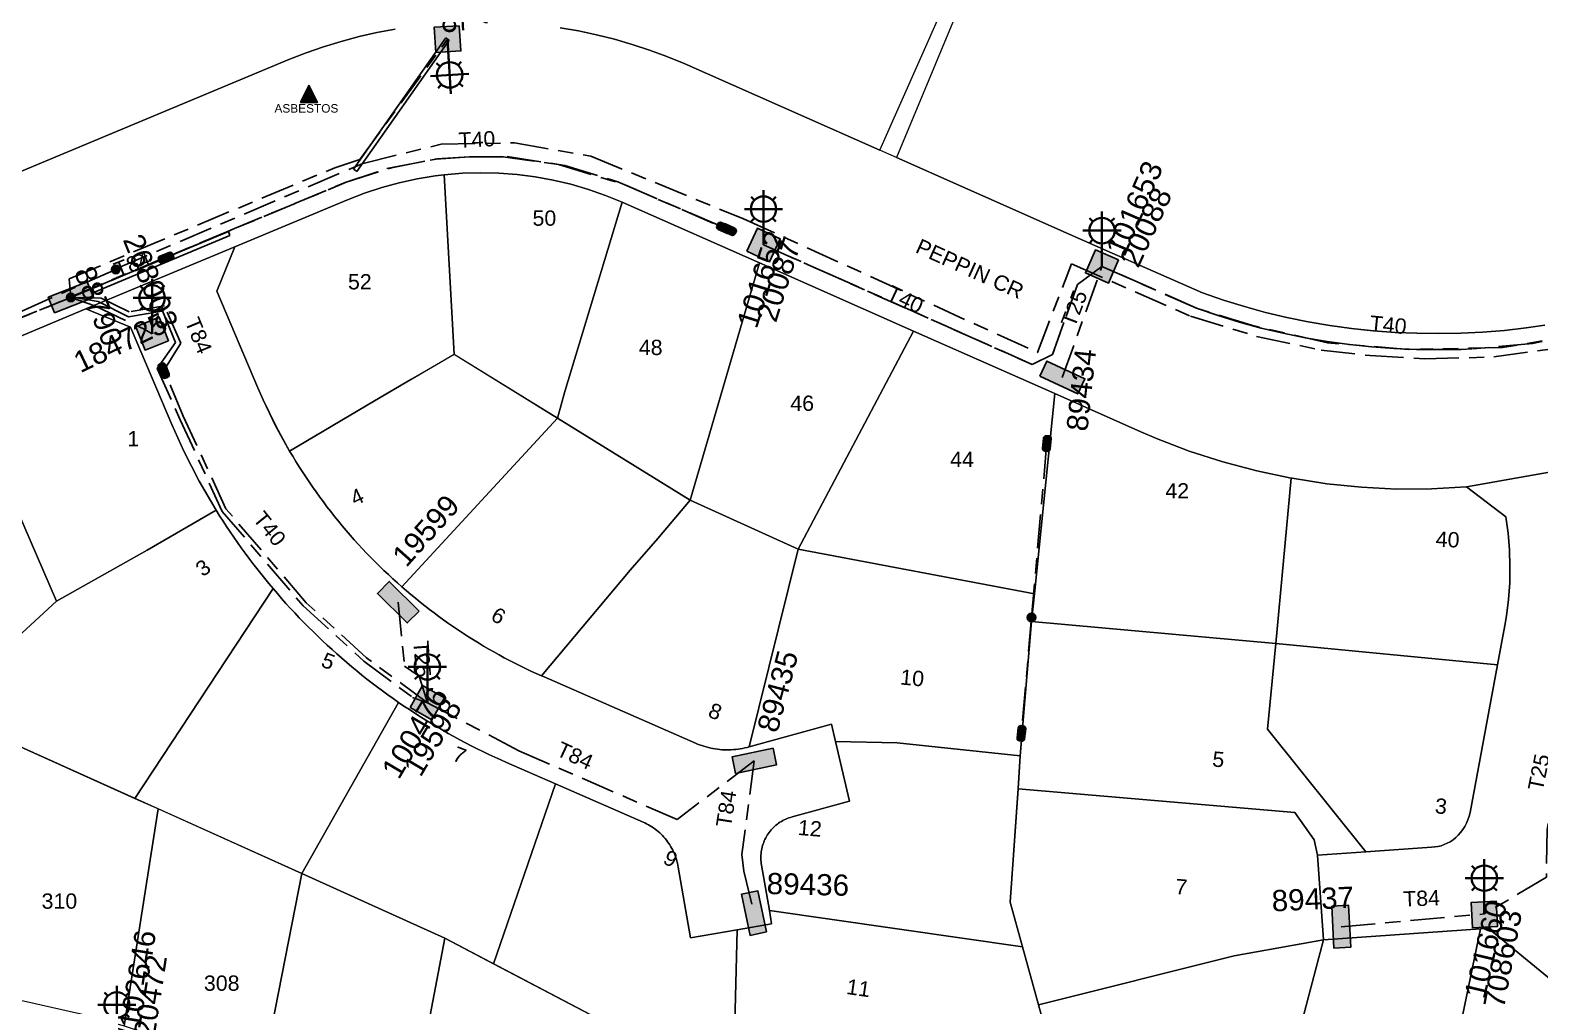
# Model space of a CAD drawing. Header units: metres. Extents: x 299140 to 300955, y 6226202 to 6227439.
# Drawn here: x 300483.5 to 300661.3, y 6226872.3 to 6226987.2 of the extents above; entities that cross this region are included whole.
import ezdxf
from ezdxf.enums import TextEntityAlignment as Align

# ---------------------------------------------------------------- set-up
doc = ezdxf.new("R2010")
doc.units = ezdxf.units.M
doc.linetypes.add('Cable Exist UG', pattern=[8.2, 4, -1.2, 1.8, -1.2])
doc.layers.get('0').update_dxf_attribs({"color": 6})
doc.layers.add('Cadastre Land Parcels_SP_EXT', color=9, linetype='Continuous', lineweight=5)
doc.layers.add('Cadastre Roads_SP_EXT', color=9, linetype='Continuous', lineweight=5)
for name, color, linetype in [('Duct_SP_EXT', 7, 'Continuous'), ('Equip_HV_EXT', 7, 'Continuous'), ('Equip_LV_EXT', 7, 'Continuous'), ('Equip_SL_EXT', 7, 'Continuous'), ('Equip_SP_SL_EXT', 7, 'Continuous'), ('Mains_HV_EXT', 7, 'Continuous'), ('Mains_LV_EXT', 7, 'Continuous'), ('Mains_SL_EXT', 7, 'Continuous'), ('SupportsUG_SP_LV_EXT', 7, 'Continuous'), ('SupportsUG_SP_LV_SL_EXT', 7, 'Continuous')]:
    doc.layers.add(name, color=color, linetype=linetype)
doc.styles.add('COLUMN_LABEL', font='arial.ttf')
doc.styles.add('iecARIAL', font='arial.ttf', dxfattribs={"height": 2})
doc.styles.add('iecNAME', font='times.ttf')
doc.styles.add('POLE_LABEL', font='arial.ttf')
doc.styles.get("Standard").update_dxf_attribs({"font": 'arial.ttf'})

# ---------------------------------------------------------------- blocks, each defined once
blk = doc.blocks.new('COLUMN_EXT')
blk.add_hatch(color=256).paths.add_polyline_path([(-1.49, 1.48), (-1.49, -1.49), (1.48, -1.49), (1.48, 1.48)])
blk.add_lwpolyline([(-1.49, -1.49), (1.48, -1.49), (1.48, 1.48), (-1.49, 1.48)], close=True)
for tag, height, style, flags, p in [('ASSET_NUM', 2.5, 'COLUMN_LABEL', 8, (2, 2)), ('STRUCTURE_PLANT_NUMBER', 0.2, 'POLE_LABEL', 9, (1.81, 0.03)), ('STREET_CODE', 0.2, 'COLUMN_LABEL', 9, (1.81, -0.2))]:
    blk.add_attdef(tag, text='', height=height, dxfattribs=dict(style=style, flags=flags)).set_placement(p, align=Align.MIDDLE_LEFT)
at = {"flags": 9}
for tag, p in [('COLUMN_TYPE', (1.81, -0.4)), ('OWNED_BY', (1.81, -0.6)), ('STATE', (1.81, -0.8)), ('USAGE', (1.81, -1)), ('STREETNAME', (1.81, -1.6)), ('SUBURB', (1.81, -1.8)), ('LEGEND', (1.81, -1.2)), ('LOCATION', (1.81, -1.4)), ('NOTES', (1.81, -2))]:
    blk.add_attdef(tag, text='', height=0.2, dxfattribs=at).set_placement(p, align=Align.MIDDLE_LEFT)
at = {"flags": 1}
blk.add_attdef('Z', (1.81, -2.35), '', height=0.2, dxfattribs=at)
blk = doc.blocks.new('PILLAR_EXT')
blk.add_hatch(color=256).paths.add_polyline_path([(-2.475, 0.99), (-2.475, -0.99), (2.475, -0.99), (2.475, 0.99)])
blk.add_lwpolyline([(-2.475, -0.99), (2.475, -0.99), (2.475, 0.99), (-2.475, 0.99)], close=True)
at = {"style": 'iecARIAL', "flags": 8}
blk.add_attdef('ASSET_NUM', (1.5, 3.5), '', height=2.5, dxfattribs=at)
for tag, p, flags in [('OWNED_BY', (0, -0.2), 9), ('STATE', (0, -0.4), 9), ('SUPPORT_TYPE', (0, -0.6), 9), ('STREETNAME', (0, -1.8), 9), ('USAGE', (0, -0.8), 9), ('LEGEND', (0, -1), 9), ('LOCATION', (0, -1.2), 9), ('NOTES', (0, -1.4), 9), ('PARENT', (0, -1.6), 9), ('SUBURB', (0, -2), 1)]:
    blk.add_attdef(tag, p, '', height=0.2, dxfattribs=dict(flags=flags))
blk = doc.blocks.new('SL_LANTERN_EXT')
at = {"lineweight": 40}
for p, q in [((-1.46, 5.68), (-1.06, 5.28)), ((0, 1.97), (0, 6.47)), ((1.46, 5.68), (1.06, 5.28)), ((-2.25, 4.22), (2.25, 4.22)), ((-1.46, 2.76), (-1.06, 3.16)), ((0, 0), (0, 2.72)), ((1.46, 2.76), (1.06, 3.16))]:
    blk.add_line(p, q, dxfattribs=at)
blk.add_circle((0, 4.22), 1.5, dxfattribs=at)
at = {"style": 'iecARIAL', "flags": 8}
blk.add_attdef('ASSET_NUM', (1.5, 1.5), '', height=2.5, dxfattribs=at)
for tag, p, height, flags in [('OPERATING_VOLTAGE', (0.98, -1.65), 0.2, 9), ('ORIENTATION', (0.98, -1.85), 0.2, 9), ('CONSTRUCTED_VOLTAGE', (0.98, -0.65), 0.2, 9), ('CONTROL_TYPE', (0.98, -0.85), 0.2, 9), ('LANTERN_PURPOSE', (0.98, -1.05), 0.2, 9), ('LANTERN_TYPE', (0.98, -1.25), 0.2, 9), ('NO_PHASES', (0.98, -1.45), 0.2, 9), ('LNUMBER', (2.18, -3.25), 2.5, 8), ('OWNED_BY', (0.98, -2.05), 0.2, 9), ('STATE', (0.98, -2.25), 0.2, 9), ('USAGE', (0.98, -2.45), 0.2, 9), ('CEXIST', (0.98, -2.65), 0.2, 9), ('CNEW', (0.98, -2.85), 0.2, 9), ('CNUMBER', (0.98, -3.05), 0.2, 9), ('CREMOVE', (0.98, -3.25), 0.2, 9), ('CREPLACE', (0.98, -3.45), 0.2, 9), ('LKINGHEIGHT', (0.98, -3.65), 0.2, 9), ('LBRACKET', (0.98, -3.85), 0.2, 9), ('LBRACKETVOCAB', (0.98, -4.05), 0.2, 9), ('LCATEGORY', (0.98, -4.25), 0.2, 9), ('LCHARGE1', (0.98, -4.45), 0.2, 9), ('LCHARGE1PERCENT', (0.98, -4.65), 0.2, 9), ('LCHARGE2', (0.98, -4.85), 0.2, 9), ('LCHARGE2PERCENT', (0.98, -5.05), 0.2, 9), ('LCHARGE3', (0.98, -5.25), 0.2, 9), ('LCHARGE3PERCENT', (0.98, -5.45), 0.2, 9), ('LEXIST', (0.98, -5.65), 0.2, 9), ('LLAMP', (0.98, -5.85), 0.2, 9), ('LLAMPVOCAB', (0.98, -6.05), 0.2, 9), ('LMAST', (0.98, -6.25), 0.2, 9), ('LMASTVOCAB', (0.98, -6.45), 0.2, 9), ('LNEW', (0.98, -6.65), 0.2, 9), ('LANTNUMBER', (0.98, -6.85), 0.2, 9), ('LOUTREACH', (0.98, -7.25), 0.2, 9), ('LOUTREACHVOCAB', (0.98, -7.45), 0.2, 9), ('LRATECODE', (0.98, -7.65), 0.2, 9), ('LREMOVE', (0.98, -7.85), 0.2, 9), ('LREPLACE', (0.98, -8.05), 0.2, 9), ('LTYPE', (0.98, -8.25), 0.2, 9), ('LTYPEVOCAB', (0.98, -8.45), 0.2, 9), ('LEGEND', (0.98, -8.65), 0.2, 9), ('LOCATION', (0.98, -8.85), 0.2, 9), ('NOTES', (0.98, -9.05), 0.2, 9), ('STREETNAME', (0.98, -9.25), 0.2, 9), ('SUBURB', (0.98, -9.45), 0.2, 1)]:
    blk.add_attdef(tag, p, '', height=height, dxfattribs=dict(flags=flags))
blk = doc.blocks.new('LV_STJ_EXT')
h = blk.add_hatch(color=256)
edge = h.paths.add_edge_path()
edge.add_ellipse((-0.59, 0.13), major_axis=(0.226, 0.226), ratio=1, start_angle=45, end_angle=135)
edge.add_line((-0.91, 0.13), (-0.91, -0.13))
edge.add_ellipse((-0.59, -0.13), major_axis=(0.226, 0.226), ratio=1, start_angle=135, end_angle=225)
edge.add_line((-0.59, -0.45), (0.59, -0.45))
edge.add_ellipse((0.59, -0.13), major_axis=(-0.226, 0.226), ratio=1, start_angle=135, end_angle=225)
edge.add_line((0.91, -0.13), (0.91, 0.13))
edge.add_ellipse((0.59, 0.13), major_axis=(-0.226, 0.226), ratio=1, start_angle=225, end_angle=315)
edge.add_line((0.59, 0.45), (-0.59, 0.45))
blk.add_lwpolyline([(-0.91, 0.13), (-0.91, -0.13, 0.414214), (-0.59, -0.45), (0.59, -0.45, 0.414214), (0.91, -0.13), (0.91, 0.13, 0.414214), (0.59, 0.45), (-0.59, 0.45, 0.414214)], format="xyb", close=True)
at = {"flags": 1}
blk.add_attdef('Z', (0, 0), '', height=0.2, dxfattribs=at)
at = {"flags": 9}
for tag, p in [('ORIENTATION', (0, 0)), ('USAGE', (0, -0.2)), ('LEGEND', (0, -0.4)), ('NOTES', (0, -0.6))]:
    blk.add_attdef(tag, text='', height=0.2, dxfattribs=at).set_placement(p, align=Align.MIDDLE_LEFT)
blk = doc.blocks.new('SL_STJ_EXT')
h = blk.add_hatch(color=256)
edge = h.paths.add_edge_path()
edge.add_ellipse((-0.59, 0.13), major_axis=(0.226, 0.226), ratio=1, start_angle=45, end_angle=135)
edge.add_line((-0.91, 0.13), (-0.91, -0.13))
edge.add_ellipse((-0.59, -0.13), major_axis=(0.226, 0.226), ratio=1, start_angle=135, end_angle=225)
edge.add_line((-0.59, -0.45), (0.59, -0.45))
edge.add_ellipse((0.59, -0.13), major_axis=(-0.226, 0.226), ratio=1, start_angle=135, end_angle=225)
edge.add_line((0.91, -0.13), (0.91, 0.13))
edge.add_ellipse((0.59, 0.13), major_axis=(-0.226, 0.226), ratio=1, start_angle=225, end_angle=315)
edge.add_line((0.59, 0.45), (-0.59, 0.45))
blk.add_lwpolyline([(-0.91, 0.13), (-0.91, -0.13, 0.414214), (-0.59, -0.45), (0.59, -0.45, 0.414214), (0.91, -0.13), (0.91, 0.13, 0.414214), (0.59, 0.45), (-0.59, 0.45, 0.414214)], format="xyb", close=True)
at = {"flags": 1}
blk.add_attdef('Z', (0, 0), '', height=0.2, dxfattribs=at)
at = {"flags": 9}
for tag, p in [('ORIENTATION', (0, 0)), ('USAGE', (0, -0.2)), ('LEGEND', (0, -0.4)), ('NOTES', (0, -0.6))]:
    blk.add_attdef(tag, text='', height=0.2, dxfattribs=at).set_placement(p, align=Align.MIDDLE_LEFT)
blk = doc.blocks.new('WARNING_FEATURE_EXT')
h = blk.add_hatch(color=2)
h.dxf.hatch_style = 1
h.paths.add_polyline_path([(0, 1.99), (-0.99, 0), (1, 0)])
at = {"color": 18, "true_color": 0x000000}
blk.add_lwpolyline([(-0.99, 0), (0, 1.99), (1, 0)], close=True, dxfattribs=at)
at = {"color": 18, "true_color": 0x000000, "insert": (0, 0.87), "char_height": 1.5, "attachment_point": 5, "line_spacing_factor": 1.5, "style": 'iecNAME'}
blk.add_mtext_dynamic_manual_height_columns('!', width=1.5, gutter_width=4, heights=[0], dxfattribs=at)
at = {"color": 2, "flags": 1}
for tag, p in [('STATE', (1.19, 2.01)), ('HAZMAT_ID', (1.19, 0.72))]:
    blk.add_attdef(tag, p, '', height=0.8, dxfattribs=at)
at = {"color": 2}
blk.add_attdef('WARNING_TYPE', text='', height=1, dxfattribs=at).set_placement((-4.07, -1.22), (4.88, -1.22), align=Align.ALIGNED)
at = {"color": 2, "flags": 1}
blk.add_attdef('WARNING_DESC', text='', height=0.8, dxfattribs=at).set_placement((1.19, -0.56), align=Align.MIDDLE_CENTER)
blk = doc.blocks.new('CONNECTOR_NODE_EXT')
h = blk.add_hatch(color=256)
edge = h.paths.add_edge_path()
edge.add_arc((0, 0), 0.5, 0, 360)
blk.add_circle((0, 0), 0.5)
at = {"flags": 1}
blk.add_attdef('Z', (0, 0), '', height=0.2, dxfattribs=at)
at = {"flags": 9}
for tag, p in [('CONNECTOR_TYPE', (0, 0)), ('CONSTRUCTED_VOLTAGE', (0, -0.2)), ('OPERATING_VOLTAGE', (0, -0.6)), ('ORIENTATION', (0, -0.8)), ('SUBTYPE', (0, -1)), ('NO_PHASES', (0, -0.4)), ('USAGE', (0, -1.2)), ('NOTES', (0, -1.4))]:
    blk.add_attdef(tag, text='', height=0.2, dxfattribs=at).set_placement(p, align=Align.MIDDLE_LEFT)

msp = doc.modelspace()

# ---------------------------------------------------------------- linework, layer by layer
at = {"layer": 'Cadastre Land Parcels_SP_EXT', "linetype": 'Continuous'}
for points in [[(300569.3, 6227015.97), (300449.63, 6226978.58), (300459.64, 6226960.31), (300461.57, 6226961.44), (300463.54, 6226962.5), (300465.54, 6226963.49), (300467.6, 6226964.43), (300513.98, 6226983.77), (300516.01, 6226984.56), (300518.07, 6226985.28), (300520.14, 6226985.91), (300522.24, 6226986.48), (300524.36, 6226986.96), (300526.49, 6226987.37)], [(300545.95, 6226987.52), (300548.09, 6226987.14), (300550.21, 6226986.69), (300552.32, 6226986.16), (300554.41, 6226985.55), (300556.47, 6226984.87), (300558.51, 6226984.12), (300560.54, 6226983.29), (300583.6, 6226973.1), (300595.51, 6226999.95)], [(300594.74, 6226994.35), (300585.54, 6226972.22), (300605.9, 6226963.2), (300610.97, 6226960.95), (300616.42, 6226958.56), (300621.6, 6226956.27), (300624.08, 6226955.42), (300626.55, 6226954.66), (300629.03, 6226953.98), (300631.54, 6226953.38), (300634.07, 6226952.86), (300636.61, 6226952.42), (300639.16, 6226952.07), (300641.72, 6226951.81), (300644.3, 6226951.62), (300646.87, 6226951.52), (300649.44, 6226951.5), (300652.03, 6226951.53), (300654.6, 6226951.65), (300657.17, 6226951.85), (300659.72, 6226952.14), (300661.92, 6226952.47)], [(300667.59, 6226936.07), (300652.7, 6226933.4), (300657.33, 6226929.88), (300657.6, 6226927.95), (300657.76, 6226926), (300657.82, 6226924.05), (300657.79, 6226922.1), (300657.64, 6226920.16), (300657.4, 6226918.23), (300657.21, 6226917.08), (300656.35, 6226912.44), (300653.15, 6226895.04), (300653.03, 6226894.61), (300652.87, 6226894.19), (300652.7, 6226893.79), (300652.49, 6226893.4), (300652.26, 6226893.04), (300652, 6226892.69), (300651.73, 6226892.38), (300651.43, 6226892.09), (300651.12, 6226891.83), (300650.79, 6226891.6), (300650.44, 6226891.41), (300650.08, 6226891.25), (300649.72, 6226891.12), (300649.34, 6226891.03), (300648.96, 6226890.98), (300648.58, 6226890.96), (300640.86, 6226890.42), (300635.16, 6226890.02), (300635.16, 6226890.02), (300635.86, 6226880.04), (300654.35, 6226881.34), (300655.25, 6226881.4), (300664.87, 6226873.5)], [(300566.53, 6226870.19), (300566.8, 6226881.23), (300561.3, 6226880.27), (300559.85, 6226888.61), (300559.85, 6226888.61), (300559.81, 6226888.84), (300559.76, 6226889.06), (300559.7, 6226889.29), (300559.64, 6226889.52), (300559.56, 6226889.74), (300559.48, 6226889.96), (300559.4, 6226890.17), (300559.3, 6226890.39), (300559.2, 6226890.6), (300559.09, 6226890.81), (300558.98, 6226891.01), (300558.85, 6226891.21), (300558.73, 6226891.4), (300558.59, 6226891.6), (300558.45, 6226891.78), (300558.3, 6226891.96), (300558.15, 6226892.14), (300557.99, 6226892.31), (300557.83, 6226892.48), (300557.66, 6226892.64), (300557.48, 6226892.79), (300557.3, 6226892.94), (300557.11, 6226893.08), (300556.93, 6226893.22), (300556.73, 6226893.35), (300556.53, 6226893.48), (300556.33, 6226893.59), (300556.12, 6226893.7), (300555.91, 6226893.81), (300555.7, 6226893.9), (300545.4, 6226898.4), (300538.09, 6226877.21), (300551.85, 6226869.96)]]:
    msp.add_lwpolyline(points, dxfattribs=at)
for points in [[(300533.46, 6226949.04), (300532.29, 6226970.2), (300531.21, 6226970.06), (300529.09, 6226969.72), (300526.99, 6226969.26), (300524.92, 6226968.7), (300522.88, 6226968.03), (300520.88, 6226967.25), (300507.61, 6226961.7), (300505.48, 6226956.48), (300510.33, 6226945.07), (300510.94, 6226943.66), (300512.43, 6226940.61), (300514.06, 6226937.64), (300524.06, 6226943.54), (300528.35, 6226946.07), (300533.46, 6226949.04)], [(300553.26, 6226966.95), (300551.29, 6226967.76), (300549.26, 6226968.47), (300547.2, 6226969.07), (300545.11, 6226969.57), (300543, 6226969.95), (300540.87, 6226970.23), (300538.73, 6226970.39), (300536.58, 6226970.43), (300534.43, 6226970.37), (300532.29, 6226970.2), (300533.46, 6226949.04), (300545.62, 6226941.5), (300546.47, 6226944.67), (300553.26, 6226966.95)], [(300561.24, 6226931.83), (300569.4, 6226959.8), (300553.26, 6226966.95), (300546.47, 6226944.67), (300545.62, 6226941.5), (300561.24, 6226931.83)], [(300565.54, 6226902.42), (300565.27, 6226902.43), (300565, 6226902.44), (300564.73, 6226902.47), (300564.46, 6226902.5), (300564.2, 6226902.54), (300563.93, 6226902.58), (300563.67, 6226902.63), (300563.4, 6226902.7), (300563.14, 6226902.76), (300562.88, 6226902.84), (300562.62, 6226902.92), (300562.37, 6226903.01), (300562.11, 6226903.11), (300561.87, 6226903.22), (300544.04, 6226911.01), (300543.75, 6226911.13), (300543.11, 6226911.42), (300542.48, 6226911.71), (300541.85, 6226912.01), (300541.22, 6226912.32), (300540.59, 6226912.63), (300539.97, 6226912.96), (300539.35, 6226913.28), (300538.74, 6226913.62), (300538.13, 6226913.96), (300537.52, 6226914.3), (300536.91, 6226914.66), (300536.32, 6226915.02), (300535.72, 6226915.39), (300535.13, 6226915.76), (300534.54, 6226916.14), (300533.96, 6226916.52), (300533.38, 6226916.92), (300532.8, 6226917.32), (300532.23, 6226917.72), (300531.66, 6226918.13), (300531.1, 6226918.55), (300530.54, 6226918.97), (300529.99, 6226919.4), (300529.44, 6226919.83), (300528.9, 6226920.28), (300528.36, 6226920.72), (300527.83, 6226921.17), (300527.3, 6226921.63), (300526.76, 6226922.11), (300526.23, 6226922.59), (300525.7, 6226923.08), (300525.18, 6226923.57), (300524.66, 6226924.07), (300524.15, 6226924.58), (300523.64, 6226925.09), (300523.14, 6226925.61), (300522.65, 6226926.13), (300522.16, 6226926.66), (300521.68, 6226927.19), (300521.2, 6226927.73), (300520.73, 6226928.27), (300520.27, 6226928.82), (300519.81, 6226929.38), (300519.36, 6226929.94), (300518.91, 6226930.5), (300518.47, 6226931.07), (300518.04, 6226931.64), (300517.61, 6226932.22), (300517.19, 6226932.81), (300516.78, 6226933.4), (300516.37, 6226933.99), (300515.97, 6226934.58), (300515.57, 6226935.19), (300515.19, 6226935.79), (300514.81, 6226936.4), (300514.43, 6226937.02), (300514.06, 6226937.64), (300512.42, 6226940.61), (300510.94, 6226943.66), (300510.33, 6226945.07), (300505.48, 6226956.48), (300507.61, 6226961.7), (300490.07, 6226954.38), (300495.33, 6226952.24), (300500.2, 6226940.76), (300501.62, 6226937.64), (300503.43, 6226934.1), (300505.42, 6226930.67), (300505.82, 6226930.02), (300506.23, 6226929.38), (300506.64, 6226928.74), (300507.07, 6226928.11), (300507.5, 6226927.48), (300507.93, 6226926.85), (300508.37, 6226926.23), (300508.82, 6226925.61), (300509.27, 6226925), (300509.73, 6226924.39), (300510.2, 6226923.79), (300510.67, 6226923.19), (300511.14, 6226922.6), (300511.63, 6226922.01), (300512.12, 6226921.42), (300512.62, 6226920.84), (300513.12, 6226920.26), (300513.64, 6226919.68), (300514.15, 6226919.11), (300514.68, 6226918.55), (300515.21, 6226917.99), (300515.74, 6226917.44), (300516.28, 6226916.89), (300516.83, 6226916.35), (300517.38, 6226915.81), (300517.94, 6226915.28), (300518.5, 6226914.75), (300519.07, 6226914.23), (300519.64, 6226913.72), (300520.22, 6226913.21), (300520.8, 6226912.71), (300521.39, 6226912.21), (300521.98, 6226911.72), (300522.58, 6226911.23), (300523.18, 6226910.76), (300523.79, 6226910.28), (300524.4, 6226909.82), (300525.02, 6226909.36), (300525.64, 6226908.9), (300526.27, 6226908.46), (300526.9, 6226908.02), (300527.54, 6226907.58), (300528.18, 6226907.16), (300528.82, 6226906.74), (300529.47, 6226906.32), (300530.12, 6226905.91), (300530.77, 6226905.51), (300531.43, 6226905.12), (300532.1, 6226904.73), (300532.76, 6226904.35), (300533.43, 6226903.98), (300534.11, 6226903.61), (300534.79, 6226903.25), (300535.47, 6226902.9), (300536.16, 6226902.55), (300536.84, 6226902.21), (300537.54, 6226901.88), (300538.23, 6226901.55), (300538.93, 6226901.23), (300539.63, 6226900.92), (300545.4, 6226898.4), (300555.7, 6226893.9), (300555.91, 6226893.81), (300556.12, 6226893.7), (300556.33, 6226893.59), (300556.53, 6226893.48), (300556.73, 6226893.35), (300556.93, 6226893.22), (300557.11, 6226893.08), (300557.3, 6226892.94), (300557.48, 6226892.79), (300557.66, 6226892.64), (300557.83, 6226892.48), (300557.99, 6226892.31), (300558.15, 6226892.14), (300558.3, 6226891.96), (300558.45, 6226891.78), (300558.59, 6226891.6), (300558.73, 6226891.4), (300558.85, 6226891.21), (300558.98, 6226891.01), (300559.09, 6226890.81), (300559.2, 6226890.6), (300559.3, 6226890.39), (300559.4, 6226890.17), (300559.48, 6226889.96), (300559.56, 6226889.74), (300559.64, 6226889.52), (300559.7, 6226889.29), (300559.76, 6226889.06), (300559.81, 6226888.84), (300559.85, 6226888.61), (300561.3, 6226880.27), (300566.8, 6226881.23), (300570.85, 6226881.93), (300570.59, 6226883.48), (300569.66, 6226888.84), (300569.63, 6226889.03), (300569.6, 6226889.23), (300569.59, 6226889.42), (300569.58, 6226889.61), (300569.58, 6226889.81), (300569.58, 6226890), (300569.6, 6226890.19), (300569.62, 6226890.39), (300569.65, 6226890.58), (300569.69, 6226890.77), (300569.73, 6226890.96), (300569.78, 6226891.15), (300569.84, 6226891.33), (300569.91, 6226891.51), (300569.98, 6226891.69), (300570.06, 6226891.87), (300570.15, 6226892.04), (300570.24, 6226892.21), (300570.34, 6226892.38), (300570.45, 6226892.54), (300570.56, 6226892.7), (300570.68, 6226892.85), (300570.81, 6226893), (300570.94, 6226893.14), (300571.07, 6226893.28), (300571.22, 6226893.41), (300571.36, 6226893.54), (300571.52, 6226893.66), (300571.67, 6226893.78), (300571.83, 6226893.89), (300572, 6226893.99), (300572.17, 6226894.08), (300572.34, 6226894.17), (300572.51, 6226894.26), (300572.69, 6226894.33), (300572.88, 6226894.4), (300573.06, 6226894.46), (300573.25, 6226894.51), (300580.01, 6226896.39), (300578.38, 6226903.42), (300577.91, 6226905.45), (300568.22, 6226902.77), (300567.96, 6226902.7), (300567.69, 6226902.64), (300567.43, 6226902.59), (300567.16, 6226902.54), (300566.89, 6226902.5), (300566.63, 6226902.47), (300566.36, 6226902.45), (300566.09, 6226902.43), (300565.82, 6226902.42), (300565.54, 6226902.42)], [(300573.97, 6226926.09), (300587.57, 6226951.76), (300569.4, 6226959.8), (300561.24, 6226931.83), (300573.97, 6226926.09)], [(300486.62, 6226919.93), (300497.27, 6226925.97), (300505.42, 6226930.67), (300503.43, 6226934.1), (300501.62, 6226937.64), (300500.2, 6226940.76), (300495.33, 6226952.24), (300490.07, 6226954.38), (300474.51, 6226947.88), (300486.62, 6226919.93)], [(300604.19, 6226944.4), (300587.57, 6226951.76), (300573.97, 6226926.09), (300601.8, 6226920.79), (300604.19, 6226944.4)], [(300486.62, 6226919.93), (300474.51, 6226947.88), (300474.4, 6226947.84), (300472.44, 6226946.95), (300470.54, 6226945.96), (300468.69, 6226944.87), (300466.9, 6226943.69), (300465.17, 6226942.42), (300463.51, 6226941.05), (300461.92, 6226939.61), (300460.42, 6226938.08), (300458.99, 6226936.47), (300457.65, 6226934.79), (300456.4, 6226933.05), (300455.25, 6226931.24), (300454.18, 6226929.37), (300453.22, 6226927.45), (300452.36, 6226925.48), (300451.61, 6226923.47), (300450.96, 6226921.42), (300482.07, 6226915.74), (300486.62, 6226919.93)], [(300545.62, 6226941.5), (300533.46, 6226949.03), (300528.35, 6226946.07), (300524.06, 6226943.54), (300514.06, 6226937.64), (300514.43, 6226937.02), (300514.81, 6226936.4), (300515.19, 6226935.79), (300515.57, 6226935.19), (300515.97, 6226934.58), (300516.37, 6226933.99), (300516.78, 6226933.4), (300517.19, 6226932.81), (300517.61, 6226932.22), (300518.04, 6226931.64), (300518.47, 6226931.07), (300518.91, 6226930.5), (300519.36, 6226929.94), (300519.81, 6226929.38), (300520.27, 6226928.82), (300520.73, 6226928.27), (300521.2, 6226927.73), (300521.68, 6226927.19), (300522.16, 6226926.66), (300522.65, 6226926.13), (300523.14, 6226925.61), (300523.64, 6226925.09), (300524.15, 6226924.58), (300524.66, 6226924.07), (300525.18, 6226923.57), (300525.7, 6226923.08), (300526.23, 6226922.59), (300526.76, 6226922.11), (300527.3, 6226921.63), (300545.62, 6226941.5)], [(300632.04, 6226934.45), (300627.99, 6226935.3), (300623.99, 6226936.37), (300620.05, 6226937.64), (300616.19, 6226939.11), (300614.35, 6226939.9), (300604.19, 6226944.4), (300601.8, 6226920.79), (300601.47, 6226917.55), (300630.26, 6226914.97), (300632.04, 6226934.45)], [(300554.18, 6226923.58), (300557.46, 6226927.33), (300561.24, 6226931.83), (300545.62, 6226941.5), (300527.3, 6226921.63), (300527.83, 6226921.17), (300528.36, 6226920.72), (300528.9, 6226920.28), (300529.44, 6226919.83), (300529.99, 6226919.4), (300530.54, 6226918.97), (300531.1, 6226918.55), (300531.66, 6226918.13), (300532.23, 6226917.72), (300532.8, 6226917.32), (300533.38, 6226916.92), (300533.96, 6226916.52), (300534.54, 6226916.14), (300535.13, 6226915.76), (300535.72, 6226915.39), (300536.32, 6226915.02), (300536.91, 6226914.66), (300537.52, 6226914.3), (300538.13, 6226913.96), (300538.74, 6226913.62), (300539.35, 6226913.28), (300539.97, 6226912.96), (300540.59, 6226912.63), (300541.22, 6226912.32), (300541.85, 6226912.01), (300542.48, 6226911.71), (300543.11, 6226911.42), (300543.75, 6226911.13), (300554.18, 6226923.58)], [(300652.7, 6226933.4), (300648.58, 6226933.17), (300644.46, 6226933.16), (300640.34, 6226933.37), (300636.24, 6226933.79), (300632.17, 6226934.43), (300632.04, 6226934.45), (300630.26, 6226914.97), (300656.35, 6226912.44), (300657.21, 6226917.08), (300657.4, 6226918.23), (300657.64, 6226920.16), (300657.79, 6226922.1), (300657.82, 6226924.05), (300657.76, 6226926), (300657.6, 6226927.95), (300657.33, 6226929.88), (300652.7, 6226933.4)], [(300566.09, 6226902.43), (300566.36, 6226902.45), (300566.63, 6226902.47), (300566.89, 6226902.5), (300567.16, 6226902.54), (300567.43, 6226902.59), (300567.69, 6226902.64), (300567.96, 6226902.7), (300568.22, 6226902.77), (300573.97, 6226926.09), (300561.24, 6226931.83), (300557.46, 6226927.33), (300554.18, 6226923.58), (300543.75, 6226911.13), (300544.04, 6226911.01), (300561.87, 6226903.22), (300562.11, 6226903.11), (300562.37, 6226903.01), (300562.62, 6226902.92), (300562.88, 6226902.84), (300563.14, 6226902.76), (300563.4, 6226902.7), (300563.67, 6226902.63), (300563.93, 6226902.58), (300564.2, 6226902.54), (300564.46, 6226902.5), (300564.73, 6226902.47), (300565, 6226902.44), (300565.27, 6226902.43), (300565.54, 6226902.42), (300565.82, 6226902.42), (300566.09, 6226902.43)], [(300512.12, 6226921.42), (300511.63, 6226922.01), (300511.14, 6226922.6), (300510.67, 6226923.19), (300510.2, 6226923.79), (300509.73, 6226924.39), (300509.27, 6226925), (300508.82, 6226925.61), (300508.37, 6226926.23), (300507.93, 6226926.85), (300507.5, 6226927.48), (300507.07, 6226928.11), (300506.64, 6226928.74), (300506.23, 6226929.38), (300505.82, 6226930.02), (300505.42, 6226930.67), (300497.27, 6226925.97), (300486.62, 6226919.93), (300482.07, 6226915.74), (300480.38, 6226903.68), (300495.85, 6226896.7), (300512.12, 6226921.42)], [(300568.22, 6226902.77), (300577.91, 6226905.45), (300578.38, 6226903.42), (300585.65, 6226903.26), (300600.14, 6226901.72), (300601.47, 6226917.55), (300601.8, 6226920.79), (300573.97, 6226926.09), (300568.22, 6226902.77)], [(300526.9, 6226908.02), (300526.27, 6226908.46), (300525.64, 6226908.9), (300525.02, 6226909.36), (300524.4, 6226909.82), (300523.79, 6226910.28), (300523.18, 6226910.76), (300522.58, 6226911.23), (300521.98, 6226911.72), (300521.39, 6226912.21), (300520.8, 6226912.71), (300520.22, 6226913.21), (300519.64, 6226913.72), (300519.07, 6226914.23), (300518.5, 6226914.75), (300517.94, 6226915.28), (300517.38, 6226915.81), (300516.83, 6226916.35), (300516.28, 6226916.89), (300515.74, 6226917.44), (300515.21, 6226917.99), (300514.68, 6226918.55), (300514.15, 6226919.11), (300513.64, 6226919.68), (300513.12, 6226920.26), (300512.62, 6226920.84), (300512.12, 6226921.42), (300495.85, 6226896.7), (300498.61, 6226895.46), (300515.51, 6226887.83), (300526.9, 6226908.02)], [(300599.87, 6226897.84), (300632.49, 6226895.02), (300634.77, 6226891.8), (300635.16, 6226890.02), (300640.86, 6226890.42), (300629.26, 6226904.85), (300630.26, 6226914.97), (300601.47, 6226917.55), (300600.14, 6226901.72), (300599.87, 6226897.84)], [(300629.26, 6226904.85), (300640.86, 6226890.42), (300648.58, 6226890.96), (300648.96, 6226890.98), (300649.34, 6226891.03), (300649.72, 6226891.12), (300650.08, 6226891.25), (300650.44, 6226891.41), (300650.79, 6226891.6), (300651.12, 6226891.83), (300651.43, 6226892.09), (300651.73, 6226892.38), (300652, 6226892.69), (300652.26, 6226893.04), (300652.49, 6226893.4), (300652.7, 6226893.79), (300652.87, 6226894.19), (300653.03, 6226894.61), (300653.15, 6226895.04), (300656.35, 6226912.44), (300630.26, 6226914.97), (300629.26, 6226904.85)], [(300545.4, 6226898.4), (300539.63, 6226900.92), (300538.93, 6226901.23), (300538.23, 6226901.55), (300537.54, 6226901.88), (300536.84, 6226902.21), (300536.16, 6226902.55), (300535.47, 6226902.9), (300534.79, 6226903.25), (300534.11, 6226903.61), (300533.43, 6226903.98), (300532.76, 6226904.35), (300532.1, 6226904.73), (300531.43, 6226905.12), (300530.77, 6226905.51), (300530.12, 6226905.91), (300529.47, 6226906.32), (300528.82, 6226906.74), (300528.18, 6226907.16), (300527.54, 6226907.58), (300526.9, 6226908.02), (300515.51, 6226887.83), (300532.36, 6226880.23), (300538.09, 6226877.21), (300545.4, 6226898.4)], [(300498.6, 6226895.46), (300480.38, 6226903.68), (300479.16, 6226895.11), (300478.01, 6226887.18), (300476.06, 6226874.02), (300482.72, 6226872.86), (300489.3, 6226871.36), (300494.58, 6226869.89), (300498.6, 6226895.46)], [(300598.94, 6226884.48), (300599.87, 6226897.85), (300600.14, 6226901.72), (300585.65, 6226903.26), (300578.38, 6226903.42), (300580.01, 6226896.39), (300573.25, 6226894.51), (300573.06, 6226894.46), (300572.88, 6226894.4), (300572.69, 6226894.33), (300572.51, 6226894.26), (300572.34, 6226894.17), (300572.17, 6226894.08), (300572, 6226893.99), (300571.83, 6226893.89), (300571.67, 6226893.78), (300571.52, 6226893.66), (300571.36, 6226893.54), (300571.22, 6226893.41), (300571.07, 6226893.28), (300570.94, 6226893.14), (300570.81, 6226893), (300570.68, 6226892.85), (300570.56, 6226892.7), (300570.45, 6226892.54), (300570.34, 6226892.38), (300570.24, 6226892.21), (300570.15, 6226892.04), (300570.06, 6226891.87), (300569.98, 6226891.69), (300569.91, 6226891.51), (300569.84, 6226891.33), (300569.78, 6226891.15), (300569.73, 6226890.96), (300569.69, 6226890.77), (300569.65, 6226890.58), (300569.62, 6226890.39), (300569.6, 6226890.19), (300569.58, 6226890), (300569.58, 6226889.81), (300569.58, 6226889.61), (300569.59, 6226889.42), (300569.6, 6226889.23), (300569.63, 6226889.03), (300569.66, 6226888.84), (300570.59, 6226883.48), (300600.39, 6226879.22), (300598.94, 6226884.48)], [(300598.94, 6226884.48), (300600.39, 6226879.22), (300602.27, 6226872.38), (300625.34, 6226878.14), (300635.86, 6226880.04), (300635.16, 6226890.02), (300634.77, 6226891.8), (300632.49, 6226895.02), (300599.87, 6226897.84), (300598.94, 6226884.48)], [(300515.51, 6226887.83), (300498.6, 6226895.46), (300494.58, 6226869.89), (300500.03, 6226868.1), (300500.99, 6226867.78), (300507.29, 6226865.32), (300510.78, 6226863.8), (300515.51, 6226887.83)], [(300532.36, 6226880.23), (300515.51, 6226887.83), (300510.78, 6226863.8), (300516.85, 6226860.84), (300522.76, 6226857.57), (300527.47, 6226854.66), (300532.36, 6226880.23)], [(300566.43, 6226865.39), (300605.8, 6226859.53), (300602.27, 6226872.38), (300600.39, 6226879.22), (300570.59, 6226883.48), (300570.85, 6226881.93), (300566.8, 6226881.23), (300566.53, 6226870.19), (300566.48, 6226869.57), (300566.43, 6226865.39)], [(300551.85, 6226869.96), (300532.36, 6226880.23), (300527.47, 6226854.66), (300533.04, 6226850.84), (300538.41, 6226846.74), (300542.16, 6226843.59), (300551.85, 6226869.96)], [(300628.13, 6226850.67), (300648.98, 6226855.32), (300654.35, 6226881.34), (300635.86, 6226880.04), (300628.13, 6226850.67)], [(300648.98, 6226855.32), (300663.33, 6226827.52), (300668.86, 6226827.41), (300673.25, 6226873.54), (300668.46, 6226877.88), (300664.87, 6226873.5), (300655.25, 6226881.4), (300654.35, 6226881.34), (300648.98, 6226855.32)], [(300602.27, 6226872.38), (300605.8, 6226859.53), (300614.9, 6226826.44), (300618.92, 6226826.6), (300628.13, 6226850.67), (300635.86, 6226880.04), (300625.34, 6226878.14), (300602.27, 6226872.38)]]:
    msp.add_lwpolyline(points, close=True, dxfattribs=at)
at = {"layer": 'Cadastre Roads_SP_EXT', "linetype": 'Continuous'}
for points in [[(300526.49, 6226987.37), (300524.36, 6226986.96), (300522.24, 6226986.48), (300520.14, 6226985.91), (300518.07, 6226985.28), (300516.01, 6226984.56), (300513.98, 6226983.77), (300467.6, 6226964.43)], [(300661.92, 6226952.47), (300659.72, 6226952.14), (300657.17, 6226951.85), (300654.6, 6226951.65), (300652.03, 6226951.53), (300649.44, 6226951.5), (300646.87, 6226951.52), (300644.3, 6226951.62), (300641.73, 6226951.81), (300639.16, 6226952.07), (300636.61, 6226952.42), (300634.07, 6226952.86), (300631.54, 6226953.38), (300629.03, 6226953.98), (300626.55, 6226954.66), (300624.08, 6226955.42), (300621.6, 6226956.27), (300616.42, 6226958.56), (300610.97, 6226960.95), (300605.9, 6226963.2), (300585.54, 6226972.22), (300585.54, 6226972.22), (300584.64, 6226972.63), (300583.6, 6226973.1), (300560.54, 6226983.29), (300558.51, 6226984.12), (300556.47, 6226984.87), (300554.41, 6226985.55), (300552.32, 6226986.16), (300550.21, 6226986.69), (300548.09, 6226987.14), (300545.95, 6226987.52)], [(300474.51, 6226947.88), (300490.07, 6226954.38), (300507.61, 6226961.7), (300520.88, 6226967.25), (300522.88, 6226968.03), (300524.92, 6226968.7), (300526.99, 6226969.26), (300529.09, 6226969.72), (300531.21, 6226970.06), (300532.29, 6226970.19), (300534.43, 6226970.37), (300536.58, 6226970.43), (300538.73, 6226970.39), (300540.87, 6226970.23), (300543, 6226969.95), (300545.11, 6226969.57), (300547.2, 6226969.07), (300549.26, 6226968.47), (300551.29, 6226967.76), (300553.26, 6226966.95), (300569.4, 6226959.8), (300587.57, 6226951.76), (300604.19, 6226944.4), (300614.35, 6226939.9), (300616.19, 6226939.11), (300620.05, 6226937.64), (300623.99, 6226936.37), (300627.99, 6226935.3), (300632.04, 6226934.45), (300632.17, 6226934.43), (300636.24, 6226933.79), (300640.34, 6226933.37), (300644.46, 6226933.16), (300648.58, 6226933.17), (300652.7, 6226933.4), (300667.59, 6226936.07)]]:
    msp.add_lwpolyline(points, dxfattribs=at)
at = {"layer": 'Duct_SP_EXT'}
for p, q in [((300532.47, 6226986.32), (300521.59, 6226970.87)), ((300532.86, 6226986.05), (300521.99, 6226970.6)), ((300532.47, 6226986.32), (300532.66, 6226986.18)), ((300532.86, 6226986.05), (300532.66, 6226986.18)), ((300521.59, 6226970.87), (300521.79, 6226970.74)), ((300521.99, 6226970.6), (300521.79, 6226970.74)), ((300490.69, 6226956.74), (300506.86, 6226963.5)), ((300490.87, 6226956.3), (300507.04, 6226963.05)), ((300506.86, 6226963.5), (300506.95, 6226963.27)), ((300507.04, 6226963.05), (300506.95, 6226963.27)), ((300490.69, 6226956.74), (300490.78, 6226956.52)), ((300490.87, 6226956.3), (300490.78, 6226956.52))]:
    msp.add_line(p, q, dxfattribs=at)
at = {"layer": 'Mains_HV_EXT', "linetype": 'Cable Exist UG'}
for points in [[(300493.61, 6226959.12), (300522.74, 6226971.53), (300531.9, 6226973.8), (300540.57, 6226973.96), (300549.54, 6226972.39), (300567.55, 6226964.99), (300602.15, 6226949.26), (300606.17, 6226959.7), (300620.2, 6226953.52), (300627.98, 6226951.14), (300635.58, 6226949.53), (300641.3, 6226948.88), (300647.8, 6226948.5), (300655.92, 6226948.72), (300663.12, 6226949.72), (300671.36, 6226951.46), (300678.96, 6226954.08), (300691.21, 6226958.7), (300700.54, 6226961.27), (300710.22, 6226963.19), (300718.41, 6226963.98), (300723.55, 6226965.02)], [(300493.58, 6226959.04), (300471.22, 6226949.14), (300452.08, 6226951.42), (300445.04, 6226942.91), (300439.56, 6226933.79)]]:
    msp.add_lwpolyline(points, dxfattribs=at)
at = {"layer": 'Mains_LV_EXT', "linetype": 'Cable Exist UG'}
for points in [[(300499.55, 6226960.49), (300520.63, 6226969.29), (300525.53, 6226970.92), (300531.32, 6226972.05), (300535.25, 6226972.3), (300539.7, 6226972.33), (300546.5, 6226971.3), (300552.73, 6226969.37), (300565.28, 6226963.92)], [(300488.29, 6226955.74), (300499.5, 6226960.41)], [(300569.89, 6226961.93), (300601.54, 6226947.85), (300603.94, 6226949), (300606.87, 6226957.25), (300609.76, 6226959.39)], [(300605.09, 6226946.3), (300609.76, 6226959.39)], [(300666.74, 6226951.48), (300656.93, 6226949.83), (300645.82, 6226949.62), (300636.32, 6226950.39), (300627.36, 6226952.47), (300620.88, 6226954.49), (300609.76, 6226959.39)], [(300488.29, 6226955.74), (300473, 6226949.52), (300451.86, 6226951.95), (300448.65, 6226948.75), (300446.62, 6226948.61), (300445.34, 6226947.15), (300445.4, 6226944.95)], [(300499.23, 6226947.11), (300501.24, 6226950.34), (300499.33, 6226954.75), (300495.18, 6226954.03), (300491.87, 6226955.65), (300488.29, 6226955.74)], [(300530.29, 6226907.98), (300523.14, 6226913.26), (300516.03, 6226919.76), (300506.56, 6226930.83), (300501.54, 6226941.73), (300499.25, 6226947.2)], [(300601.46, 6226918.02), (300603.26, 6226938.52)], [(300526.87, 6226919.82), (300527.6, 6226912.3), (300529.31, 6226911.11), (300530.29, 6226907.98)], [(300601.46, 6226918.02), (300600.27, 6226904.36)], [(300568.81, 6226901.13), (300559.72, 6226894.2), (300541.07, 6226902.31), (300530.29, 6226907.98)], [(300664.76, 6226906.91), (300662.19, 6226893.03), (300662.11, 6226887.42), (300654.8, 6226883.08)], [(300568.81, 6226901.13), (300567.32, 6226890.07), (300567.57, 6226888.11), (300568.77, 6226883.18)], [(300637.95, 6226881.58), (300654.8, 6226883.08)]]:
    msp.add_lwpolyline(points, dxfattribs=at)
at = {"layer": 'Mains_SL_EXT', "linetype": 'Cable Exist UG'}
for points in [[(300488.31, 6226955.82), (300488.1, 6226957.94), (300519.38, 6226971.02), (300522.33, 6226971.99), (300532.66, 6226986.18)], [(300488.31, 6226955.82), (300520.73, 6226969.32), (300526.08, 6226971.02), (300531.39, 6226972.06), (300535.25, 6226972.3), (300538.9, 6226972.33), (300545.75, 6226971.41), (300553.68, 6226968.96), (300565.78, 6226963.74)], [(300609.76, 6226959.39), (300606.87, 6226957.25), (300603.94, 6226949), (300601.54, 6226947.85), (300569.89, 6226961.93)], [(300666.74, 6226951.48), (300660.46, 6226950.33), (300653.38, 6226949.68), (300652.08, 6226949.62), (300649.44, 6226949.59), (300646.82, 6226949.61), (300644.19, 6226949.72), (300641.55, 6226949.9), (300638.92, 6226950.18), (300636.3, 6226950.54), (300633.69, 6226950.99), (300631.11, 6226951.52), (300628.53, 6226952.13), (300625.98, 6226952.83), (300623.46, 6226953.61), (300620.88, 6226954.49), (300615.61, 6226956.82), (300609.76, 6226959.39)], [(300445.36, 6226944.99), (300445.33, 6226947.24), (300446.83, 6226948.61), (300448.3, 6226948.13), (300451.86, 6226951.95), (300473, 6226949.52), (300488.29, 6226955.74)], [(300488.29, 6226955.74), (300491.14, 6226954.76), (300496.95, 6226951.99), (300497.87, 6226951.46)], [(300488.31, 6226955.82), (300491.51, 6226955.27), (300495.07, 6226953.45), (300499.11, 6226954.15), (300500.62, 6226950.41), (300498.45, 6226947.37), (300501.19, 6226941.32), (300506.13, 6226930.51), (300515.68, 6226919.38), (300522.82, 6226912.88), (300528.56, 6226908.6), (300530.29, 6226907.98)], [(300601.46, 6226918.02), (300603.26, 6226938.52)], [(300601.46, 6226918.02), (300600.27, 6226904.36)], [(300664.76, 6226906.91), (300662.19, 6226893.03), (300662.11, 6226887.42), (300654.8, 6226883.08)]]:
    msp.add_lwpolyline(points, dxfattribs=at)

# ---------------------------------------------------------------- block references
at = {"layer": 'Duct_SP_EXT'}
ref = msp.add_blockref('WARNING_FEATURE_EXT', (300516.34, 6226978.73), dxfattribs=at)
ref.add_attrib('WARNING_TYPE', 'ASBESTOS', (300512.28, 6226977.52), dxfattribs={"layer": '0', "color": 2, "height": 1})
at = {"layer": 'Equip_HV_EXT'}
msp.add_blockref('CONNECTOR_NODE_EXT', (300493.58, 6226959.04), dxfattribs=at)
at = {"layer": 'Equip_LV_EXT'}
for p, rotation in [((300565.28, 6226963.92), 335.3338760561492), ((300499.5, 6226960.41), 21.49364770035601), ((300499.23, 6226947.11), 111.8901761151827), ((300603.26, 6226938.52), 84.2288884240431), ((300600.27, 6226904.36), 263.811649852246)]:
    msp.add_blockref('LV_STJ_EXT', p, dxfattribs=dict(at, rotation=rotation))
msp.add_blockref('CONNECTOR_NODE_EXT', (300601.46, 6226918.02), dxfattribs=at)
at = {"layer": 'Equip_SL_EXT'}
for p, rotation in [((300565.78, 6226963.74), 335.4737320031431), ((300603.26, 6226938.52), 83.88374957330724), ((300600.27, 6226904.36), 263.811649852246)]:
    msp.add_blockref('SL_STJ_EXT', p, dxfattribs=dict(at, rotation=rotation))
for p in [(300488.29, 6226955.74), (300601.46, 6226918.02)]:
    msp.add_blockref('CONNECTOR_NODE_EXT', p, dxfattribs=at)
at = {"layer": 'Equip_SP_SL_EXT'}
ref = msp.add_blockref('SL_LANTERN_EXT', (300532.66, 6226986.18), dxfattribs=dict(at, rotation=183.6206359686544))
ref.add_attrib('ASSET_NUM', '100477', dxfattribs={"layer": '0', "height": 2.5, "rotation": 273.4342, "style": 'iecARIAL'}).set_placement((300534.16, 6226987.68), align=Align.BOTTOM_RIGHT)
ref = msp.add_blockref('SL_LANTERN_EXT', (300609.76, 6226959.39), dxfattribs=at)
ref.add_attrib('ASSET_NUM', '101653', dxfattribs={"layer": '0', "height": 2.5, "rotation": 66.6309, "style": 'iecARIAL'}).set_placement((300611.26, 6226960.89), align=Align.MIDDLE_LEFT)
ref = msp.add_blockref('SL_LANTERN_EXT', (300569.89, 6226961.93), dxfattribs=at)
ref.add_attrib('ASSET_NUM', '101652', dxfattribs={"layer": '0', "height": 2.5, "rotation": 72.541, "style": 'iecARIAL'}).set_placement((300571.39, 6226963.43), align=Align.MIDDLE_RIGHT)
ref = msp.add_blockref('SL_LANTERN_EXT', (300497.87, 6226951.46), dxfattribs=at)
ref.add_attrib('ASSET_NUM', '184725', dxfattribs={"layer": '0', "height": 2.5, "rotation": 25.6573, "style": 'iecARIAL'}).set_placement((300499.37, 6226952.96), align=Align.MIDDLE_RIGHT)
ref = msp.add_blockref('SL_LANTERN_EXT', (300530.29, 6226907.98), dxfattribs=at)
ref.add_attrib('ASSET_NUM', '100476', dxfattribs={"layer": '0', "height": 2.5, "rotation": 59.3677, "style": 'iecARIAL'}).set_placement((300531.79, 6226909.48), align=Align.MIDDLE_RIGHT)
ref = msp.add_blockref('SL_LANTERN_EXT', (300654.8, 6226883.08), dxfattribs=at)
ref.add_attrib('ASSET_NUM', '101660', dxfattribs={"layer": '0', "height": 2.5, "rotation": 76.75, "style": 'iecARIAL'}).set_placement((300656.3, 6226884.58), align=Align.MIDDLE_RIGHT)
ref = msp.add_blockref('SL_LANTERN_EXT', (300493.71, 6226868.14), dxfattribs=at)
ref.add_attrib('ASSET_NUM', '102646', dxfattribs={"layer": '0', "height": 2.5, "rotation": 80.549, "style": 'iecARIAL'}).set_placement((300495.21, 6226869.64), align=Align.MIDDLE_LEFT)
at = {"layer": 'SupportsUG_SP_LV_EXT'}
ref = msp.add_blockref('PILLAR_EXT', (300488.29, 6226955.74), dxfattribs=dict(at, rotation=21.54166702032893))
ref.add_attrib('ASSET_NUM', '88790', dxfattribs={"layer": '0', "height": 2.5, "rotation": 291.505, "style": 'iecARIAL'}).set_placement((300489.79, 6226959.24), align=Align.MIDDLE_LEFT)
ref = msp.add_blockref('PILLAR_EXT', (300605.09, 6226946.3), dxfattribs=dict(at, rotation=335.0818746204504))
ref.add_attrib('ASSET_NUM', '89434', dxfattribs={"layer": '0', "height": 2.5, "rotation": 83.8834, "style": 'iecARIAL'}).set_placement((300606.59, 6226949.8), align=Align.TOP_RIGHT)
ref = msp.add_blockref('PILLAR_EXT', (300526.87, 6226919.82), dxfattribs=dict(at, rotation=135.3005948300727))
ref.add_attrib('ASSET_NUM', '19599', dxfattribs={"layer": '0', "height": 2.5, "rotation": 48.2793, "style": 'iecARIAL'}).set_placement((300528.37, 6226923.32), align=Align.BOTTOM_LEFT)
ref = msp.add_blockref('PILLAR_EXT', (300568.81, 6226901.13), dxfattribs=dict(at, rotation=191.9741967003651))
ref.add_attrib('ASSET_NUM', '89435', dxfattribs={"layer": '0', "height": 2.5, "rotation": 75.0756, "style": 'iecARIAL'}).set_placement((300570.31, 6226904.63), align=Align.MIDDLE_LEFT)
ref = msp.add_blockref('PILLAR_EXT', (300568.77, 6226883.18), dxfattribs=dict(at, rotation=101.9701848971376))
ref.add_attrib('ASSET_NUM', '89436', dxfattribs={"layer": '0', "height": 2.5, "rotation": 358.7002, "style": 'iecARIAL'}).set_placement((300570.27, 6226886.68), align=Align.MIDDLE_LEFT)
ref = msp.add_blockref('PILLAR_EXT', (300637.95, 6226881.58), dxfattribs=dict(at, rotation=272.9715251839471))
ref.add_attrib('ASSET_NUM', '89437', dxfattribs={"layer": '0', "height": 2.5, "rotation": 2.7133, "style": 'iecARIAL'}).set_placement((300639.45, 6226885.08), align=Align.MIDDLE_RIGHT)
at = {"layer": 'SupportsUG_SP_LV_SL_EXT'}
ref = msp.add_blockref('COLUMN_EXT', (300532.66, 6226986.18), dxfattribs=dict(at, rotation=183.6206359686544))
ref.add_attrib('ASSET_NUM', '254655', dxfattribs={"layer": '0', "height": 2.5, "rotation": 273.4342, "style": 'COLUMN_LABEL'}).set_placement((300534.66, 6226986.94), align=Align.TOP_RIGHT)
ref = msp.add_blockref('COLUMN_EXT', (300609.76, 6226959.39), dxfattribs=dict(at, rotation=156.5011247724771))
ref.add_attrib('ASSET_NUM', '20088', dxfattribs={"layer": '0', "height": 2.5, "rotation": 65.184, "style": 'COLUMN_LABEL'}).set_placement((300611.76, 6226960.14), align=Align.TOP_LEFT)
ref = msp.add_blockref('COLUMN_EXT', (300569.89, 6226961.93), dxfattribs=dict(at, rotation=334.9385169855033))
ref.add_attrib('ASSET_NUM', '20087', dxfattribs={"layer": '0', "height": 2.5, "rotation": 72.541, "style": 'COLUMN_LABEL'}).set_placement((300571.89, 6226962.68), align=Align.TOP_RIGHT)
ref = msp.add_blockref('COLUMN_EXT', (300497.87, 6226951.46), dxfattribs=dict(at, rotation=291.9017015012259))
ref.add_attrib('ASSET_NUM', '268003', dxfattribs={"layer": '0', "height": 2.5, "rotation": 291.8, "style": 'COLUMN_LABEL'}).set_placement((300499.87, 6226952.21), align=Align.MIDDLE_RIGHT)
ref = msp.add_blockref('COLUMN_EXT', (300530.29, 6226907.98), dxfattribs=dict(at, rotation=330.3184579659381))
ref.add_attrib('ASSET_NUM', '19598', dxfattribs={"layer": '0', "height": 2.5, "rotation": 59.3677, "style": 'COLUMN_LABEL'}).set_placement((300532.29, 6226908.73), align=Align.TOP_RIGHT)
ref = msp.add_blockref('COLUMN_EXT', (300654.81, 6226883.02), dxfattribs=dict(at, rotation=3.083540723008683))
ref.add_attrib('ASSET_NUM', '708603', dxfattribs={"layer": '0', "height": 2.5, "rotation": 79.3416, "style": 'COLUMN_LABEL'}).set_placement((300656.81, 6226883.77), align=Align.TOP_RIGHT)
ref = msp.add_blockref('COLUMN_EXT', (300493.69, 6226868.07), dxfattribs=dict(at, rotation=161.7832498703127))
ref.add_attrib('ASSET_NUM', '20472', dxfattribs={"layer": '0', "height": 2.5, "rotation": 81.2292, "style": 'COLUMN_LABEL'}).set_placement((300495.69, 6226868.82), align=Align.TOP_LEFT)

# ---------------------------------------------------------------- texts
at = {"layer": 'Cadastre Land Parcels_SP_EXT'}
for s, p in [('50', (300542.68, 6226964.19)), ('52', (300520.94, 6226956.69)), ('48', (300555.2, 6226948.95)), ('46', (300573.05, 6226942.37)), ('1', (300494.94, 6226938.18)), ('44', (300591.88, 6226935.76)), ('42', (300617.23, 6226932.05)), ('310', (300484.85, 6226883.7)), ('308', (300503.97, 6226874.03))]:
    msp.add_text(s, height=1.8, dxfattribs=at).set_placement(p)
for s, rotation, p in [('4', 24.9625, (300521.75, 6226931.14)), ('40', 357.17, (300649.04, 6226926.39)), ('3', 36.3282, (300503.84, 6226922.74)), ('6', 329.5875, (300537.62, 6226917.81)), ('5', 338.3694, (300517.64, 6226912.3)), ('10', 354.824, (300585.94, 6226910.13)), ('8', 338.9287, (300563.23, 6226906.36)), ('7', 338.9569, (300533.11, 6226901.22)), ('5', 354.7133, (300622.7, 6226900.47)), ('3', 354.4438, (300648.92, 6226894.96)), ('12', 355.3017, (300573.89, 6226892.4)), ('9', 333.3936, (300557.92, 6226889.11)), ('7', 355.1045, (300618.34, 6226885.44)), ('11', 351.8296, (300579.57, 6226873.66))]:
    msp.add_text(s, height=1.8, rotation=rotation, dxfattribs=at).set_placement(p)
at = {"layer": 'Cadastre Roads_SP_EXT'}
msp.add_text('PEPPIN CR', height=1.8, rotation=335.6874, dxfattribs=at).set_placement((300587.66, 6226961.09))
at = {"layer": 'Mains_LV_EXT'}
for s, rotation, p in [('T40', 2.6634, (300534, 6226973.37)), ('T84', 21.4938, (300493.84, 6226958.05)), ('T40', 335.0647, (300584.24, 6226955.61)), ('T25', 69.1526, (300606.55, 6226952.1)), ('T84', 292.2922, (300501.69, 6226952.91)), ('T40', 354.2196, (300641.24, 6226951.84)), ('T40', 308.9083, (300509.65, 6226929.61)), ('T25', 274.2781, (300528.63, 6226915.22)), ('T84', 335.1938, (300545.34, 6226901.83)), ('T25', 78.4114, (300661.67, 6226897.48)), ('T84', 81.0803, (300566.05, 6226893.21)), ('T84', 2.3011, (300645.28, 6226883.94))]:
    msp.add_text(s, height=1.8, rotation=rotation, dxfattribs=at).set_placement(p)

doc.saveas('drawing.dxf')
